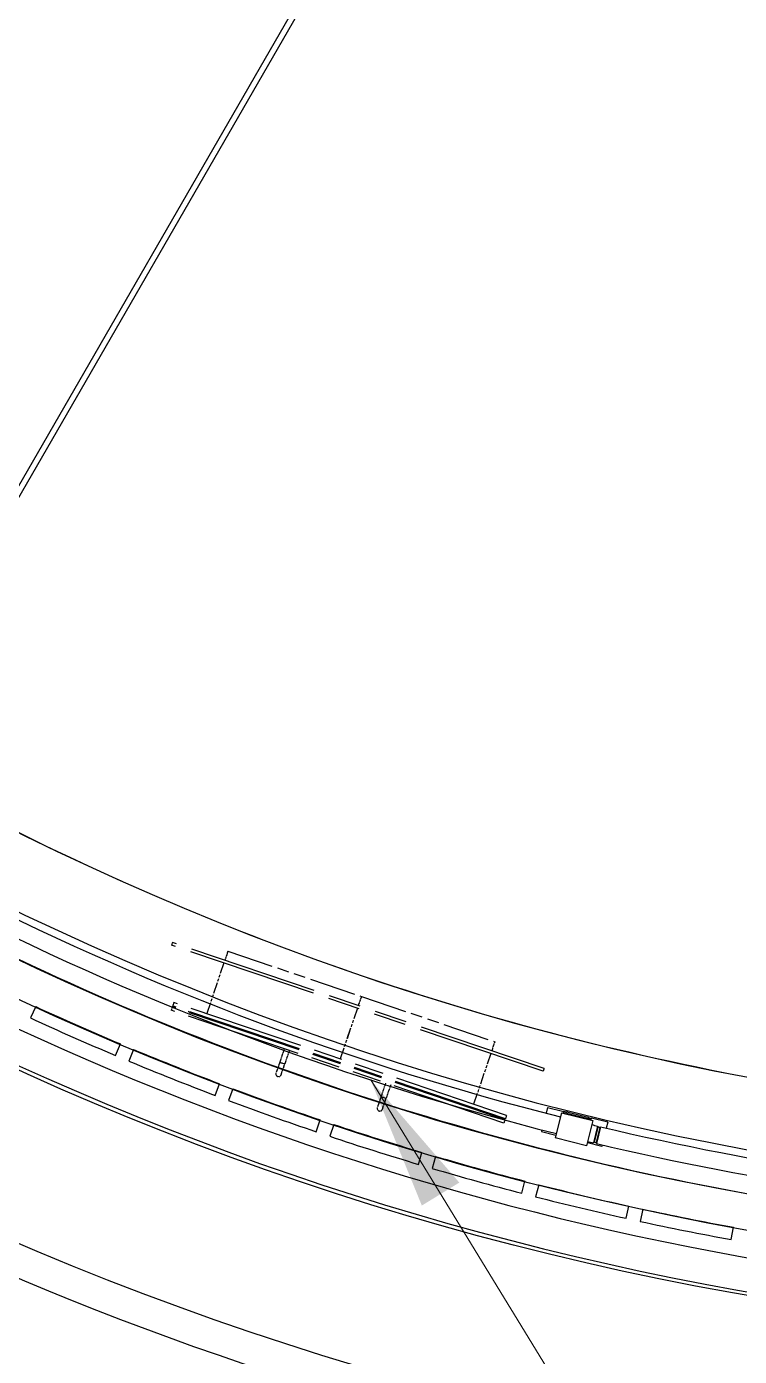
# Model space of a CAD drawing. Header units: millimetres. Extents: x 0 to 89100, y 0 to 63000.
# Drawn here: x 39406 to 41404, y 7326 to 11054 of the extents above; entities that cross this region are included whole.
import ezdxf

# ---------------------------------------------------------------- set-up
doc = ezdxf.new("R2010")
doc.units = ezdxf.units.MM
doc.header["$LTSCALE"] = 150
doc.linetypes.add('DOUBLE_DASH_CHAIN', pattern=[1.2403, 0.6614, -0.0827, 0.1654, -0.0827, 0.1654, -0.0827])
doc.layers.add('4003-AREA-02.1_F-Foundation', color=7, linetype='Continuous', lineweight=25, true_color=0xadadad)
for name, color, linetype, lineweight in [('4003-AREA-02.1_T-Tank', 7, 'Continuous', 25), ('Reference', 7, 'DOUBLE_DASH_CHAIN', 25), ('Symbol', 7, 'Continuous', 18), ('Visible', 7, 'Continuous', 25), ('Visible Narrow', 7, 'Continuous', 18)]:
    doc.layers.add(name, color=color, linetype=linetype, lineweight=lineweight)
doc.styles.add('Title', font='arial.ttf')
doc.dimstyles.new('Default - Method 2a$7', dxfattribs={"dimscale": 150, "dimtxt": 3, "dimasz": 2.5, "dimexe": 3, "dimexo": 0.5, "dimgap": 0.7, "dimtad": 0, "dimtoh": 1, "dimdec": 1, "dimrnd": 1e-08, "dimtxsty": 'Title', "dimcen": 0.09, "dimdle": 10, "dimclrd": 256, "dimclre": 256, "dimclrt": 7, "dimazin": 2, "dimtfac": 0.833333, "dimtdec": 1, "dimtmove": 0, "dimatfit": 3, "dimfxl": 1, "dimtolj": 1, "dimlwd": -1, "dimlwe": -1, "dimarcsym": 0})

msp = doc.modelspace()

# ---------------------------------------------------------------- linework, layer by layer
at = {"layer": '4003-AREA-02.1_F-Foundation'}
msp.add_circle((42877.43, 15802.58), 8430, dxfattribs=at)
at = {"layer": '4003-AREA-02.1_T-Tank'}
msp.add_circle((42877.43, 15802.58), 8150, dxfattribs=at)
at = {"layer": 'Reference', "ltscale": 0.016829}
for p, q in [((39814.87, 8486.49), (39812.3, 8478.91)), ((40856.57, 8133.12), (40854, 8125.55))]:
    msp.add_line(p, q, dxfattribs=at)
at = {"layer": 'Reference', "ltscale": 3.65636}
for p, q in [((40854, 8125.55), (39812.3, 8478.91)), ((40856.57, 8133.12), (39814.87, 8486.49))]:
    msp.add_line(p, q, dxfattribs=at)
at = {"layer": 'Reference', "ltscale": 0.057036}
for p, q in [((39970.33, 8462.27), (39961.66, 8436.7)), ((40344.39, 8335.38), (40335.72, 8309.81)), ((40344.46, 8335.35), (40335.78, 8309.79)), ((40344.46, 8335.35), (40335.79, 8309.79)), ((40718.46, 8208.49), (40709.78, 8182.92))]:
    msp.add_line(p, q, dxfattribs=at)
at = {"layer": 'Reference', "ltscale": 1.312902}
msp.add_line((39970.33, 8462.27), (40344.39, 8335.38), dxfattribs=at)
at = {"layer": 'Reference', "ltscale": 0.317324}
for p, q in [((39959.09, 8429.12), (39910.9, 8287.07)), ((40333.15, 8302.23), (40284.96, 8160.18)), ((40333.21, 8302.21), (40285.03, 8160.16)), ((40333.22, 8302.21), (40285.03, 8160.16)), ((40707.21, 8175.34), (40659.03, 8033.29))]:
    msp.add_line(p, q, dxfattribs=at)
at = {"layer": 'Reference', "ltscale": 0.021062}
for p, q in [((39818.57, 8318.39), (39815.36, 8308.92)), ((39814.39, 8306.08), (39811.18, 8296.61)), ((40747.18, 7989.66), (40743.97, 7980.19)), ((40751.36, 8001.97), (40748.15, 7992.5))]:
    msp.add_line(p, q, dxfattribs=at)
at = {"layer": 'Reference', "ltscale": 3.274094}
for p, q in [((40751.36, 8001.97), (39818.57, 8318.39)), ((40743.97, 7980.19), (39811.18, 8296.61)), ((40747.18, 7989.66), (39814.39, 8306.08)), ((40748.15, 7992.5), (39815.36, 8308.92))]:
    msp.add_line(p, q, dxfattribs=at)
at = {"layer": 'Reference', "ltscale": 4.40424e-05}
msp.add_line((40344.46, 8335.35), (40344.39, 8335.38), dxfattribs=at)
at = {"layer": 'Reference', "ltscale": 0.010481}
msp.add_line((40344.46, 8335.35), (40344.46, 8335.35), dxfattribs=at)
at = {"layer": 'Reference', "ltscale": 1.312756}
msp.add_line((40344.46, 8335.35), (40718.46, 8208.49), dxfattribs=at)
at = {"layer": 'Reference', "ltscale": 0.006248}
for p, q in [((39860.34, 8293.66), (39859.37, 8290.82)), ((40703.17, 8007.76), (40702.2, 8004.92))]:
    msp.add_line(p, q, dxfattribs=at)
at = {"layer": 'Reference', "ltscale": 0.084546}
for p, q in [((40128.42, 8189), (40115.57, 8151.12)), ((40142.63, 8184.18), (40129.78, 8146.3)), ((40412.52, 8092.62), (40399.67, 8054.74)), ((40426.73, 8087.81), (40413.88, 8049.93))]:
    msp.add_line(p, q, dxfattribs=at)
at = {"layer": 'Reference', "ltscale": 0.107932}
for p, q in [((40115.57, 8151.12), (40105.13, 8120.34)), ((40119.34, 8115.52), (40129.78, 8146.3)), ((40399.67, 8054.74), (40389.23, 8023.97)), ((40403.44, 8019.15), (40413.88, 8049.93))]:
    msp.add_line(p, q, dxfattribs=at)
at = {"layer": 'Reference', "ltscale": 0.044775}
for p, q in [((40115.66, 8151.09), (40129.69, 8146.33)), ((40399.76, 8054.71), (40413.79, 8049.96))]:
    msp.add_line(p, q, dxfattribs=at)
at = {"layer": 'Reference', "ltscale": 0.049761}
for centre in [(40112.24, 8117.93), (40396.33, 8021.56)]:
    msp.add_arc(centre, 7.5, 161.26195, 341.26195, dxfattribs=at)
at = {"layer": 'Visible'}
for p, q in [((39028.02, 9151.21), (42654.59, 15432.61)), ((42668.44, 15424.61), (39041.88, 9143.21)), ((39431.24, 8306.84), (39416.54, 8275.07)), ((39655.27, 8169.83), (39668.8, 8202.11)), ((39705.69, 8186.64), (39692.16, 8154.37)), ((39934.55, 8057.87), (39946.9, 8090.61)), ((39984.32, 8076.5), (39971.97, 8043.75)), ((40866.21, 8024.43), (40862.16, 8008.04)), ((40866.21, 8024.43), (40911.84, 8013.16)), ((40921.61, 8015.17), (40921.3, 8013.91)), ((40217.7, 7956.12), (40228.86, 7989.29)), ((40905.79, 8009.5), (40888.28, 7938.63)), ((40905.79, 8009.5), (40993.16, 7987.92)), ((40910.64, 8008.3), (40911.84, 8013.16)), ((40920.58, 8011), (40911.84, 8013.16)), ((40913.55, 8007.58), (40914.03, 8009.53)), ((40919.86, 8008.09), (40914.03, 8009.53)), ((40919.86, 8008.09), (40980.05, 7993.22)), ((40921.3, 8013.91), (40920.58, 8011)), ((40980.77, 7996.13), (40920.58, 8011)), ((40993.16, 7987.92), (40975.65, 7917.05)), ((40980.05, 7993.22), (40985.87, 7991.78)), ((40980.77, 7996.13), (40981.49, 7999.04)), ((40980.77, 7996.13), (40989.5, 7993.97)), ((40981.81, 8000.33), (40981.49, 7999.04)), ((40985.39, 7989.84), (40985.87, 7991.78)), ((40988.31, 7989.12), (40989.5, 7993.97)), ((41035.13, 7982.7), (40989.5, 7993.97)), ((41035.13, 7982.7), (41031.08, 7966.31)), ((40266.77, 7976.54), (40255.62, 7943.37)), ((40850.58, 7961.15), (40849.42, 7956.47)), ((40849.42, 7956.47), (40889.23, 7946.64)), ((40889.23, 7946.64), (40890.2, 7946.4)), ((41006.85, 7972.06), (40995.63, 7925.08)), ((40997.46, 7928.4), (41006.96, 7968.28)), ((41014.61, 7970.21), (41003.43, 7923.22)), ((41004.27, 7926.77), (41009.02, 7946.72)), ((41006, 7968.51), (41006.96, 7968.28)), ((41006.96, 7968.28), (41008.06, 7968.61)), ((41013.77, 7966.66), (41012.94, 7967.45)), ((40975.65, 7917.05), (40888.28, 7938.63)), ((40977.57, 7924.81), (40978.54, 7924.57)), ((41018.34, 7914.74), (40978.54, 7924.57)), ((40996.48, 7928.63), (40997.46, 7928.4)), ((40997.46, 7928.4), (40998.29, 7927.61)), ((41004.27, 7926.77), (41003.17, 7926.44)), ((41004.27, 7926.77), (41004.28, 7926.77)), ((41019.5, 7919.42), (41018.34, 7914.74)), ((40504.37, 7864.71), (40514.32, 7898.27)), ((40552.67, 7886.91), (40542.72, 7853.35)), ((40794.17, 7783.78), (40802.89, 7817.68)), ((40841.63, 7807.71), (40832.91, 7773.81)), ((41086.71, 7713.42), (41094.2, 7747.61)), ((41133.27, 7739.06), (41125.79, 7704.87)), ((41381.62, 7653.73), (41387.86, 7688.17))]:
    msp.add_line(p, q, dxfattribs=at)
msp.add_circle((42877.43, 15802.58), 8250, dxfattribs=at)
for centre, radius, start, end in [((42877.43, 15802.58), 8420, 197.272232, 162.727768), ((42877.43, 15802.58), 8326.9, 263.582685, 162.528471), ((42877.43, 15802.58), 8966, 196.190456, 314.034915), ((42877.43, 15802.58), 8326.9, 197.471529, 261.92634), ((42877.43, 15802.58), 8874, 225.297004, 314.029925), ((42877.43, 15802.58), 8050.85, 243.124078, 255.802614), ((42877.43, 15802.58), 8150, 242.095945, 259.943759), ((42877.43, 15802.58), 8099.15, 243.122168, 255.804524), ((42877.43, 15802.58), 8250, 245.309258, 247.112385), ((42877.43, 15802.58), 8285, 245.308671, 247.112971), ((42877.43, 15802.58), 8250, 247.390183, 249.193309), ((42877.43, 15802.58), 8285, 247.389596, 249.193896), ((42877.43, 15802.58), 8250, 249.471107, 251.274234), ((42877.43, 15802.58), 8285, 249.470521, 251.274821), ((42877.43, 15802.58), 8285, 251.551446, 253.355746), ((42877.43, 15802.58), 8250, 251.552032, 253.355159), ((42877.43, 15802.58), 8050.85, 256.443123, 256.564786), ((41009.5, 7963.82), 5, 46.477, 106.71644), ((42877.43, 15802.58), 8050.85, 256.621552, 266.461155), ((42877.43, 15802.58), 8099.15, 256.441214, 256.564786), ((41001.73, 7931.23), 5, 226.477, 286.71644), ((42877.43, 15802.58), 8099.15, 256.621552, 266.463065), ((42877.43, 15802.58), 8250, 253.632957, 255.436084), ((42877.43, 15802.58), 8285, 253.63237, 255.436671), ((42877.43, 15802.58), 8250, 255.713882, 257.517009), ((42877.43, 15802.58), 8285, 255.713295, 257.517596), ((42877.43, 15802.58), 8250, 257.794807, 259.597934), ((42877.43, 15802.58), 8285, 257.79422, 259.598521)]:
    msp.add_arc(centre, radius, start, end, dxfattribs=at)
for centre, major_axis, start_param, end_param in [((42875.23, 15810.76), (-7760.56, -2090.4), 0.8223296, 2.4412936), ((42875.23, 15810.75), (-7567.45, -2038.39), 0.8233045, 2.4133827)]:
    msp.add_ellipse(centre, major_axis=major_axis, ratio=0.9999162, start_param=start_param, end_param=end_param, dxfattribs=at)
at = {"layer": 'Visible Narrow'}
for p, q in [((40920.54, 8010.85), (40919.89, 8008.23)), ((40980.08, 7993.36), (40980.73, 7995.98)), ((40998.35, 7927.86), (41008, 7968.36)), ((41003.23, 7926.7), (41012.88, 7967.19))]:
    msp.add_line(p, q, dxfattribs=at)
msp.add_open_spline([(39225.96, 8876.05), (39579.56, 8689.99), (39947.08, 8531.13), (40712.29, 8267.82), (41108.46, 8165.39), (41510.14, 8094.33)], degree=3, knots=[47.9643032, 47.9643032, 47.9643032, 47.9643032, 167.9730102, 167.9730102, 290.7406394, 290.7406394, 290.7406394, 290.7406394], dxfattribs=at)

# ---------------------------------------------------------------- leaders
at = {"layer": 'Symbol', "annotation_type": 0, "has_hookline": 1, "hookline_direction": 0}
for points, text_width in [([(40370.59, 8101.16), (41870.38, 5653.45), (42245.38, 5653.45)], 2338.71), ([(38643.17, 7834.93), (40899.84, 4076.26), (41274.84, 4076.26)], 1920.02)]:
    msp.add_leader(points, dimstyle='Default - Method 2a$7', override={"dimgap": 0, "dimtad": 1}, dxfattribs=dict(at, text_width=text_width))

doc.saveas('drawing.dxf')
